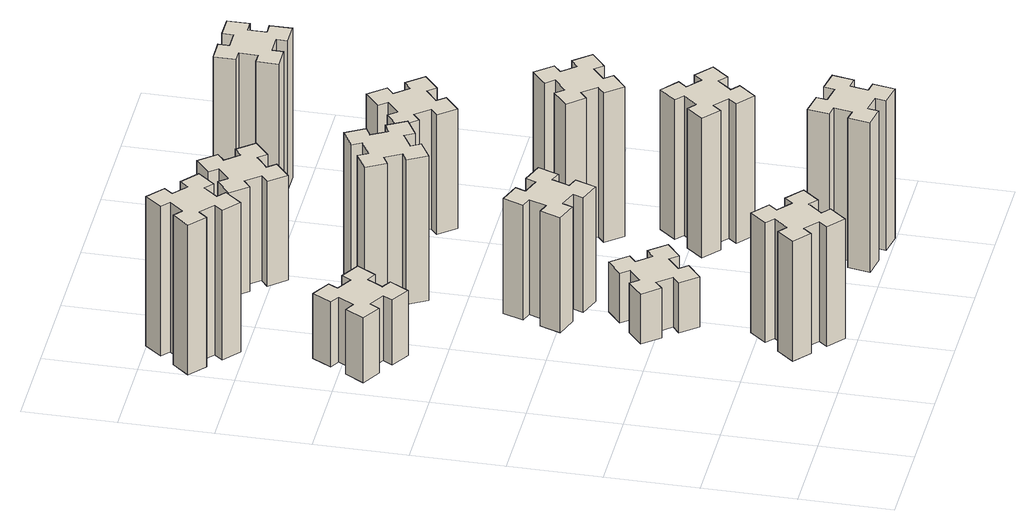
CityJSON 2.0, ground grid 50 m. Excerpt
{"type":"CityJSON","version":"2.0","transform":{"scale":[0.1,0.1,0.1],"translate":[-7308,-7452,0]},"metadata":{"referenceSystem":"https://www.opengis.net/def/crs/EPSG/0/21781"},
"CityObjects":{
"building1":{"type":"Building","attributes":{"class":"1000","function":"1000","usage":"1000","yearOfConstruction":2016,"roofType":"1000","measuredHeight":39,"storeysAboveGround":30,"storeysBelowGround":0},"geometry":[{"type":"Solid","lod":"1","boundaries":[[[[0,1,2,3,4,5,6,7,8,9,10,11,12,13,14,15,16,17,18,19]],[[17,16,20,21]],[[16,15,22,20]],[[15,14,23,22]],[[14,13,24,23]],[[13,12,25,24]],[[12,11,26,25]],[[11,10,27,26]],[[10,9,28,27]],[[9,8,29,28]],[[8,7,30,29]],[[7,6,31,30]],[[6,5,32,31]],[[5,4,33,32]],[[4,3,34,33]],[[3,2,35,34]],[[2,1,36,35]],[[1,0,37,36]],[[0,19,38,37]],[[19,18,39,38]],[[18,17,21,39]],[[24,25,26,27,28,29,30,31,32,33,34,35,36,37,38,39,21,20,22,23]]]]}]},
"building2":{"type":"Building","attributes":{"class":"1000","function":"1000","usage":"1000","yearOfConstruction":2016,"roofType":"1000","measuredHeight":72,"storeysAboveGround":30,"storeysBelowGround":0},"geometry":[{"type":"Solid","lod":"1","boundaries":[[[[40,41,42,43,44,45,46,47,48,49,50,51,52,53,54,55,56,57,58,59]],[[57,56,60,61]],[[56,55,62,60]],[[55,54,63,62]],[[54,53,64,63]],[[53,52,65,64]],[[52,51,66,65]],[[51,50,67,66]],[[50,49,68,67]],[[49,48,69,68]],[[48,47,70,69]],[[47,46,71,70]],[[46,45,72,71]],[[45,44,73,72]],[[44,43,74,73]],[[43,42,75,74]],[[42,41,76,75]],[[41,40,77,76]],[[40,59,78,77]],[[59,58,79,78]],[[58,57,61,79]],[[64,65,66,67,68,69,70,71,72,73,74,75,76,77,78,79,61,60,62,63]]]]}]},
"building3":{"type":"Building","attributes":{"class":"1000","function":"1000","usage":"1000","yearOfConstruction":2016,"roofType":"1000","measuredHeight":90,"storeysAboveGround":30,"storeysBelowGround":0},"geometry":[{"type":"Solid","lod":"1","boundaries":[[[[80,81,82,83,84,85,86,87,88,89,90,91,92,93,94,95,96,97,98,99]],[[97,96,100,101]],[[96,95,102,100]],[[95,94,103,102]],[[94,93,104,103]],[[93,92,105,104]],[[92,91,106,105]],[[91,90,107,106]],[[90,89,108,107]],[[89,88,109,108]],[[88,87,110,109]],[[87,86,111,110]],[[86,85,112,111]],[[85,84,113,112]],[[84,83,114,113]],[[83,82,115,114]],[[82,81,116,115]],[[81,80,117,116]],[[80,99,118,117]],[[99,98,119,118]],[[98,97,101,119]],[[104,105,106,107,108,109,110,111,112,113,114,115,116,117,118,119,101,100,102,103]]]]}]},
"building4":{"type":"Building","attributes":{"class":"1000","function":"1000","usage":"1000","yearOfConstruction":2016,"roofType":"1000","measuredHeight":30,"storeysAboveGround":30,"storeysBelowGround":0},"geometry":[{"type":"Solid","lod":"1","boundaries":[[[[120,121,122,123,124,125,126,127,128,129,130,131,132,133,134,135,136,137,138,139]],[[137,136,140,141]],[[136,135,142,140]],[[135,134,143,142]],[[134,133,144,143]],[[133,132,145,144]],[[132,131,146,145]],[[131,130,147,146]],[[130,129,148,147]],[[129,128,149,148]],[[128,127,150,149]],[[127,126,151,150]],[[126,125,152,151]],[[125,124,153,152]],[[124,123,154,153]],[[123,122,155,154]],[[122,121,156,155]],[[121,120,157,156]],[[120,139,158,157]],[[139,138,159,158]],[[138,137,141,159]],[[144,145,146,147,148,149,150,151,152,153,154,155,156,157,158,159,141,140,142,143]]]]}]},
"building5":{"type":"Building","attributes":{"class":"1000","function":"1000","usage":"1000","yearOfConstruction":2016,"roofType":"1000","measuredHeight":69,"storeysAboveGround":30,"storeysBelowGround":0},"geometry":[{"type":"Solid","lod":"1","boundaries":[[[[160,161,162,163,164,165,166,167,168,169,170,171,172,173,174,175,176,177,178,179]],[[177,176,180,181]],[[176,175,182,180]],[[175,174,183,182]],[[174,173,184,183]],[[173,172,185,184]],[[172,171,186,185]],[[171,170,187,186]],[[170,169,188,187]],[[169,168,189,188]],[[168,167,190,189]],[[167,166,191,190]],[[166,165,192,191]],[[165,164,193,192]],[[164,163,194,193]],[[163,162,195,194]],[[162,161,196,195]],[[161,160,197,196]],[[160,179,198,197]],[[179,178,199,198]],[[178,177,181,199]],[[184,185,186,187,188,189,190,191,192,193,194,195,196,197,198,199,181,180,182,183]]]]}]},
"building6":{"type":"Building","attributes":{"class":"1000","function":"1000","usage":"1000","yearOfConstruction":2016,"roofType":"1000","measuredHeight":87,"storeysAboveGround":30,"storeysBelowGround":0},"geometry":[{"type":"Solid","lod":"1","boundaries":[[[[200,201,202,203,204,205,206,207,208,209,210,211,212,213,214,215,216,217,218,219]],[[217,216,220,221]],[[216,215,222,220]],[[215,214,223,222]],[[214,213,224,223]],[[213,212,225,224]],[[212,211,226,225]],[[211,210,227,226]],[[210,209,228,227]],[[209,208,229,228]],[[208,207,230,229]],[[207,206,231,230]],[[206,205,232,231]],[[205,204,233,232]],[[204,203,234,233]],[[203,202,235,234]],[[202,201,236,235]],[[201,200,237,236]],[[200,219,238,237]],[[219,218,239,238]],[[218,217,221,239]],[[224,225,226,227,228,229,230,231,232,233,234,235,236,237,238,239,221,220,222,223]]]]}]},
"building7":{"type":"Building","attributes":{"class":"1000","function":"1000","usage":"1000","yearOfConstruction":2016,"roofType":"1000","measuredHeight":90,"storeysAboveGround":30,"storeysBelowGround":0},"geometry":[{"type":"Solid","lod":"1","boundaries":[[[[240,241,242,243,244,245,246,247,248,249,250,251,252,253,254,255,256,257,258,259]],[[257,256,260,261]],[[256,255,262,260]],[[255,254,263,262]],[[254,253,264,263]],[[253,252,265,264]],[[252,251,266,265]],[[251,250,267,266]],[[250,249,268,267]],[[249,248,269,268]],[[248,247,270,269]],[[247,246,271,270]],[[246,245,272,271]],[[245,244,273,272]],[[244,243,274,273]],[[243,242,275,274]],[[242,241,276,275]],[[241,240,277,276]],[[240,259,278,277]],[[259,258,279,278]],[[258,257,261,279]],[[264,265,266,267,268,269,270,271,272,273,274,275,276,277,278,279,261,260,262,263]]]]}]},
"building8":{"type":"Building","attributes":{"class":"1000","function":"1000","usage":"1000","yearOfConstruction":2016,"roofType":"1000","measuredHeight":63,"storeysAboveGround":30,"storeysBelowGround":0},"geometry":[{"type":"Solid","lod":"1","boundaries":[[[[280,281,282,283,284,285,286,287,288,289,290,291,292,293,294,295,296,297,298,299]],[[297,296,300,301]],[[296,295,302,300]],[[295,294,303,302]],[[294,293,304,303]],[[293,292,305,304]],[[292,291,306,305]],[[291,290,307,306]],[[290,289,308,307]],[[289,288,309,308]],[[288,287,310,309]],[[287,286,311,310]],[[286,285,312,311]],[[285,284,313,312]],[[284,283,314,313]],[[283,282,315,314]],[[282,281,316,315]],[[281,280,317,316]],[[280,299,318,317]],[[299,298,319,318]],[[298,297,301,319]],[[304,305,306,307,308,309,310,311,312,313,314,315,316,317,318,319,301,300,302,303]]]]}]},
"building9":{"type":"Building","attributes":{"class":"1000","function":"1000","usage":"1000","yearOfConstruction":2016,"roofType":"1000","measuredHeight":84,"storeysAboveGround":30,"storeysBelowGround":0},"geometry":[{"type":"Solid","lod":"1","boundaries":[[[[320,321,322,323,324,325,326,327,328,329,330,331,332,333,334,335,336,337,338,339]],[[337,336,340,341]],[[336,335,342,340]],[[335,334,343,342]],[[334,333,344,343]],[[333,332,345,344]],[[332,331,346,345]],[[331,330,347,346]],[[330,329,348,347]],[[329,328,349,348]],[[328,327,350,349]],[[327,326,351,350]],[[326,325,352,351]],[[325,324,353,352]],[[324,323,354,353]],[[323,322,355,354]],[[322,321,356,355]],[[321,320,357,356]],[[320,339,358,357]],[[339,338,359,358]],[[338,337,341,359]],[[344,345,346,347,348,349,350,351,352,353,354,355,356,357,358,359,341,340,342,343]]]]}]},
"building10":{"type":"Building","attributes":{"class":"1000","function":"1000","usage":"1000","yearOfConstruction":2016,"roofType":"1000","measuredHeight":90,"storeysAboveGround":30,"storeysBelowGround":0},"geometry":[{"type":"Solid","lod":"1","boundaries":[[[[360,361,362,363,364,365,366,367,368,369,370,371,372,373,374,375,376,377,378,379]],[[377,376,380,381]],[[376,375,382,380]],[[375,374,383,382]],[[374,373,384,383]],[[373,372,385,384]],[[372,371,386,385]],[[371,370,387,386]],[[370,369,388,387]],[[369,368,389,388]],[[368,367,390,389]],[[367,366,391,390]],[[366,365,392,391]],[[365,364,393,392]],[[364,363,394,393]],[[363,362,395,394]],[[362,361,396,395]],[[361,360,397,396]],[[360,379,398,397]],[[379,378,399,398]],[[378,377,381,399]],[[384,385,386,387,388,389,390,391,392,393,394,395,396,397,398,399,381,380,382,383]]]]}]},
"building11":{"type":"Building","attributes":{"class":"1000","function":"1000","usage":"1000","yearOfConstruction":2016,"roofType":"1000","measuredHeight":72,"storeysAboveGround":30,"storeysBelowGround":0},"geometry":[{"type":"Solid","lod":"1","boundaries":[[[[400,401,402,403,404,405,406,407,408,409,410,411,412,413,414,415,416,417,418,419]],[[417,416,420,421]],[[416,415,422,420]],[[415,414,423,422]],[[414,413,424,423]],[[413,412,425,424]],[[412,411,426,425]],[[411,410,427,426]],[[410,409,428,427]],[[409,408,429,428]],[[408,407,430,429]],[[407,406,431,430]],[[406,405,432,431]],[[405,404,433,432]],[[404,403,434,433]],[[403,402,435,434]],[[402,401,436,435]],[[401,400,437,436]],[[400,419,438,437]],[[419,418,439,438]],[[418,417,421,439]],[[424,425,426,427,428,429,430,431,432,433,434,435,436,437,438,439,421,420,422,423]]]]}]},
"building12":{"type":"Building","attributes":{"class":"1000","function":"1000","usage":"1000","yearOfConstruction":2016,"roofType":"1000","measuredHeight":90,"storeysAboveGround":30,"storeysBelowGround":0},"geometry":[{"type":"Solid","lod":"1","boundaries":[[[[440,441,442,443,444,445,446,447,448,449,450,451,452,453,454,455,456,457,458,459]],[[457,456,460,461]],[[456,455,462,460]],[[455,454,463,462]],[[454,453,464,463]],[[453,452,465,464]],[[452,451,466,465]],[[451,450,467,466]],[[450,449,468,467]],[[449,448,469,468]],[[448,447,470,469]],[[447,446,471,470]],[[446,445,472,471]],[[445,444,473,472]],[[444,443,474,473]],[[443,442,475,474]],[[442,441,476,475]],[[441,440,477,476]],[[440,459,478,477]],[[459,458,479,478]],[[458,457,461,479]],[[464,465,466,467,468,469,470,471,472,473,474,475,476,477,478,479,461,460,462,463]]]]}]}
},
"vertices":[
[416,2327,0],[466,2414,0],[518,2384,0],[578,2488,0],[474,2548,0],[444,2496,0],[357,2546,0],[387,2598,0],[283,2658,0],[223,2554,0],[275,2524,0],[225,2437,0],[173,2467,0],[113,2363,0],[217,2303,0],[247,2355,0],[334,2305,0],[304,2253,0],[408,2193,0],[468,2297,0],[334,2305,390],[304,2253,390],[247,2355,390],[217,2303,390],[113,2363,390],[173,2467,390],[225,2437,390],[275,2524,390],[223,2554,390],[283,2658,390],[387,2598,390],[357,2546,390],[444,2496,390],[474,2548,390],[578,2488,390],[518,2384,390],[466,2414,390],[416,2327,390],[468,2297,390],[408,2193,390],
[876,253,0],[953,189,0],[914,143,0],[1006,66,0],[1083,158,0],[1037,196,0],[1102,273,0],[1148,234,0],[1225,326,0],[1133,403,0],[1094,357,0],[1018,422,0],[1056,468,0],[964,545,0],[887,453,0],[933,414,0],[869,338,0],[823,376,0],[746,284,0],[838,207,0],[869,338,720],[823,376,720],[933,414,720],[887,453,720],[964,545,720],[1056,468,720],[1018,422,720],[1094,357,720],[1133,403,720],[1225,326,720],[1148,234,720],[1102,273,720],[1037,196,720],[1083,158,720],[1006,66,720],[914,143,720],[953,189,720],[876,253,720],[838,207,720],[746,284,720],
[136,3213,0],[213,3149,0],[174,3103,0],[266,3026,0],[343,3118,0],[297,3156,0],[362,3233,0],[408,3194,0],[485,3286,0],[393,3363,0],[354,3317,0],[278,3382,0],[316,3428,0],[224,3505,0],[147,3413,0],[193,3374,0],[129,3298,0],[83,3336,0],[6,3244,0],[98,3167,0],[129,3298,900],[83,3336,900],[193,3374,900],[147,3413,900],[224,3505,900],[316,3428,900],[278,3382,900],[354,3317,900],[393,3363,900],[485,3286,900],[408,3194,900],[362,3233,900],[297,3156,900],[343,3118,900],[266,3026,900],[174,3103,900],[213,3149,900],[136,3213,900],[98,3167,900],[6,3244,900],
[953,1162,0],[876,1097,0],[838,1143,0],[746,1066,0],[823,974,0],[869,1013,0],[933,936,0],[887,898,0],[964,806,0],[1056,883,0],[1018,929,0],[1094,993,0],[1133,947,0],[1225,1024,0],[1148,1116,0],[1102,1078,0],[1037,1154,0],[1083,1193,0],[1006,1285,0],[914,1208,0],[1037,1154,300],[1083,1193,300],[1102,1078,300],[1148,1116,300],[1225,1024,300],[1133,947,300],[1094,993,300],[1018,929,300],[1056,883,300],[964,806,300],[887,898,300],[933,936,300],[869,1013,300],[823,974,300],[746,1066,300],[838,1143,300],[876,1097,300],[953,1162,300],[914,1208,300],[1006,1285,300],
[1072,1501,0],[1106,1595,0],[1162,1574,0],[1203,1687,0],[1090,1728,0],[1070,1672,0],[976,1706,0],[997,1762,0],[884,1803,0],[843,1690,0],[899,1670,0],[865,1576,0],[809,1597,0],[767,1484,0],[880,1443,0],[901,1499,0],[995,1465,0],[974,1409,0],[1087,1367,0],[1128,1480,0],[995,1465,690],[974,1409,690],[901,1499,690],[880,1443,690],[767,1484,690],[809,1597,690],[865,1576,690],[899,1670,690],[843,1690,690],[884,1803,690],[997,1762,690],[976,1706,690],[1070,1672,690],[1090,1728,690],[1203,1687,690],[1162,1574,690],[1106,1595,690],[1072,1501,690],[1128,1480,690],[1087,1367,690],
[865,2414,0],[915,2327,0],[863,2297,0],[923,2193,0],[1027,2253,0],[997,2305,0],[1084,2355,0],[1114,2303,0],[1218,2363,0],[1158,2467,0],[1106,2437,0],[1056,2524,0],[1108,2554,0],[1048,2658,0],[944,2598,0],[974,2546,0],[887,2496,0],[857,2548,0],[753,2488,0],[813,2384,0],[887,2496,870],[857,2548,870],[974,2546,870],[944,2598,870],[1048,2658,870],[1108,2554,870],[1056,2524,870],[1106,2437,870],[1158,2467,870],[1218,2363,870],[1114,2303,870],[1084,2355,870],[997,2305,870],[1027,2253,870],[923,2193,870],[863,2297,870],[915,2327,870],[865,2414,870],[813,2384,870],[753,2488,870],
[1894,305,0],[1795,322,0],[1806,381,0],[1687,402,0],[1667,284,0],[1726,274,0],[1708,175,0],[1649,186,0],[1628,67,0],[1747,47,0],[1757,106,0],[1855,88,0],[1845,29,0],[1963,8,0],[1984,127,0],[1925,137,0],[1942,235,0],[2001,225,0],[2022,343,0],[1904,364,0],[1942,235,900],[2001,225,900],[1925,137,900],[1984,127,900],[1963,8,900],[1845,29,900],[1855,88,900],[1757,106,900],[1747,47,900],[1628,67,900],[1649,186,900],[1708,175,900],[1726,274,900],[1667,284,900],[1687,402,900],[1806,381,900],[1795,322,900],[1894,305,900],[1904,364,900],[2022,343,900],
[1102,3198,0],[1037,3274,0],[1083,3313,0],[1006,3405,0],[914,3328,0],[953,3282,0],[876,3217,0],[838,3263,0],[746,3186,0],[823,3094,0],[869,3133,0],[933,3056,0],[887,3018,0],[964,2926,0],[1056,3003,0],[1018,3049,0],[1094,3113,0],[1133,3067,0],[1225,3144,0],[1148,3236,0],[1094,3113,630],[1133,3067,630],[1018,3049,630],[1056,3003,630],[964,2926,630],[887,3018,630],[933,3056,630],[869,3133,630],[823,3094,630],[746,3186,630],[838,3263,630],[876,3217,630],[953,3282,630],[914,3328,630],[1006,3405,630],[1083,3313,630],[1037,3274,630],[1102,3198,630],[1148,3236,630],[1225,3144,630],
[1877,836,0],[1942,913,0],[1988,874,0],[2065,966,0],[1973,1043,0],[1934,997,0],[1858,1062,0],[1896,1108,0],[1804,1185,0],[1727,1093,0],[1773,1054,0],[1709,978,0],[1663,1016,0],[1586,924,0],[1678,847,0],[1716,893,0],[1793,829,0],[1754,783,0],[1846,706,0],[1923,798,0],[1793,829,840],[1754,783,840],[1716,893,840],[1678,847,840],[1586,924,840],[1663,1016,840],[1709,978,840],[1773,1054,840],[1727,1093,840],[1804,1185,840],[1896,1108,840],[1858,1062,840],[1934,997,840],[1973,1043,840],[2065,966,840],[1988,874,840],[1942,913,840],[1877,836,840],[1923,798,840],[1846,706,840],
[1758,1469,0],[1834,1533,0],[1873,1487,0],[1965,1564,0],[1888,1656,0],[1842,1618,0],[1777,1694,0],[1823,1733,0],[1746,1825,0],[1654,1748,0],[1693,1702,0],[1616,1637,0],[1578,1683,0],[1486,1606,0],[1563,1514,0],[1609,1553,0],[1673,1476,0],[1627,1438,0],[1704,1346,0],[1796,1423,0],[1673,1476,900],[1627,1438,900],[1609,1553,900],[1563,1514,900],[1486,1606,900],[1578,1683,900],[1616,1637,900],[1693,1702,900],[1654,1748,900],[1746,1825,900],[1823,1733,900],[1777,1694,900],[1842,1618,900],[1888,1656,900],[1965,1564,900],[1873,1487,900],[1834,1533,900],[1758,1469,900],[1796,1423,900],[1704,1346,900],
[1509,2393,0],[1573,2316,0],[1527,2278,0],[1604,2186,0],[1696,2263,0],[1658,2309,0],[1734,2373,0],[1773,2327,0],[1865,2404,0],[1788,2496,0],[1742,2458,0],[1677,2534,0],[1723,2573,0],[1646,2665,0],[1554,2588,0],[1593,2542,0],[1516,2477,0],[1478,2523,0],[1386,2446,0],[1463,2354,0],[1516,2477,720],[1478,2523,720],[1593,2542,720],[1554,2588,720],[1646,2665,720],[1723,2573,720],[1677,2534,720],[1742,2458,720],[1788,2496,720],[1865,2404,720],[1773,2327,720],[1734,2373,720],[1658,2309,720],[1696,2263,720],[1604,2186,720],[1527,2278,720],[1573,2316,720],[1509,2393,720],[1463,2354,720],[1386,2446,720],
[1675,3155,0],[1775,3155,0],[1775,3095,0],[1895,3095,0],[1895,3215,0],[1835,3215,0],[1835,3315,0],[1895,3315,0],[1895,3435,0],[1775,3435,0],[1775,3375,0],[1675,3375,0],[1675,3435,0],[1555,3435,0],[1555,3315,0],[1615,3315,0],[1615,3215,0],[1555,3215,0],[1555,3095,0],[1675,3095,0],[1615,3215,900],[1555,3215,900],[1615,3315,900],[1555,3315,900],[1555,3435,900],[1675,3435,900],[1675,3375,900],[1775,3375,900],[1775,3435,900],[1895,3435,900],[1895,3315,900],[1835,3315,900],[1835,3215,900],[1895,3215,900],[1895,3095,900],[1775,3095,900],[1775,3155,900],[1675,3155,900],[1675,3095,900],[1555,3095,900]
]}
